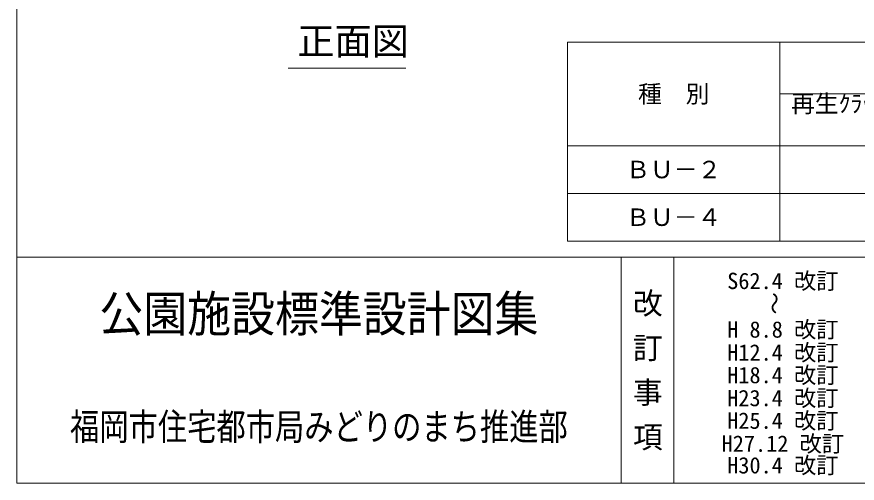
# Model space of a CAD drawing. Units: millimetres at full size, sheet at 1:100; details may follow other scales. Extents: x 485 to 27866, y 12891 to 31558.
# Drawn here: x 485 to 7801, y 12891 to 16949 of the extents above; entities that cross this region are included whole.
import ezdxf
from ezdxf.enums import TextEntityAlignment as Align

# ---------------------------------------------------------------- set-up
doc = ezdxf.new("R2010")
doc.units = ezdxf.units.MM
doc.header["$LTSCALE"] = 100
for name, color, linetype, lineweight in [('0_2', 7, 'Continuous', 13), ('_0-0_', 7, 'Continuous', 13), ('寸法', 1, 'Continuous', 13)]:
    doc.layers.add(name, color=color, linetype=linetype, lineweight=lineweight)
doc.styles.add('@ＭＳ ゴシック', font='')
doc.styles.add('ＭＳ ゴシック', font='')
doc.styles.get('@ＭＳ ゴシック').set_extended_font_data('@MS Gothic')
doc.styles.get('ＭＳ ゴシック').set_extended_font_data('MS Gothic')

msp = doc.modelspace()

# ---------------------------------------------------------------- linework, layer by layer
at = {"layer": '0_2'}
for p, q in [((5278.8, 16727.5), (5278.8, 14997.5)), ((5278.8, 16727.5), (15978.8, 16727.5)), ((7128.8, 16727.5), (7128.8, 14997.5)), ((7128.8, 16277.5), (15978.8, 16277.5)), ((5278.8, 15827.5), (15978.8, 15827.5)), ((5278.8, 15412.5), (15978.8, 15412.5)), ((5278.8, 14997.5), (15978.8, 14997.5))]:
    msp.add_line(p, q, dxfattribs=at)
at = {"layer": '_0-0_', "color": 6}
msp.add_line((484.6, 14856.6), (27865.9, 14856.6), dxfattribs=at)
at = {"layer": '_0-0_'}
for p, q in [((5745.1, 14856.6), (5745.1, 12890.9)), ((6204.8, 14856.6), (6204.8, 12890.9))]:
    msp.add_line(p, q, dxfattribs=at)
at = {"layer": '_0-0_', "color": 6}
msp.add_lwpolyline([(27865.9, 31009), (484.6, 31009), (484.6, 12890.9), (27865.9, 12890.9)], close=True, dxfattribs=at)
at = {"layer": '寸法', "color": 3}
msp.add_line((2846.9, 16501.9), (3871, 16501.9), dxfattribs=at)

# ---------------------------------------------------------------- texts
at = {"layer": '_0-0_', "style": 'ＭＳ ゴシック'}
for s, height, p in [('種\u3000別', 151.9, (6203.8, 16277.5)), ('ＢＵ－２', 151.9, (6203.8, 15620)), ('ＢＵ－４', 151.9, (6203.8, 15205)), ('S62.4 改訂', 142.4, (7154.4, 14650.9)), ('H 8.8 改訂', 142.4, (7154.4, 14228.3)), ('H12.4 改訂', 142.4, (7154.4, 14028.3)), ('H18.4 改訂', 142.4, (7154.4, 13831.7)), ('H23.4 改訂', 142.4, (7154.4, 13631.7)), ('H25.4 改訂', 142.4, (7154.4, 13435)), ('H27.12 改訂', 142.4, (7154.4, 13235)), ('H30.4 改訂', 142.4, (7154.4, 13046.7))]:
    msp.add_text(s, height=height, dxfattribs=at).set_placement(p, align=Align.MIDDLE_CENTER)
msp.add_text('再生ｸﾗｯｼｬｰﾗﾝ基礎', height=151.9, dxfattribs=at).set_placement((7225, 16269.2), align=Align.TOP_LEFT)
for s, height, width, p in [('公園施設標準設計図集', 311.4, 0.9, (3114.9, 14365.2)), ('福岡市住宅都市局みどりのまち推進部', 233.6, 0.8, (3114.9, 13382.3))]:
    msp.add_text(s, height=height, dxfattribs=dict(at, width=width)).set_placement(p, align=Align.MIDDLE_CENTER)
at = {"layer": '_0-0_'}
for s, height, style, p in [('改 訂 事 項', 189.9, '@ＭＳ ゴシック', (5975, 13877.3)), ('～', 142.4, 'ＭＳ ゴシック', (7079.4, 14455.9))]:
    msp.add_text(s, height=height, rotation=270, dxfattribs=dict(at, style=style)).set_placement(p, align=Align.MIDDLE_CENTER)
at = {"layer": '寸法', "color": 3, "style": 'ＭＳ ゴシック'}
msp.add_text('正面図\u3000', height=237.4, dxfattribs=at).set_placement((2926.8, 16546.6), align=Align.BOTTOM_LEFT)

doc.saveas('drawing.dxf')
